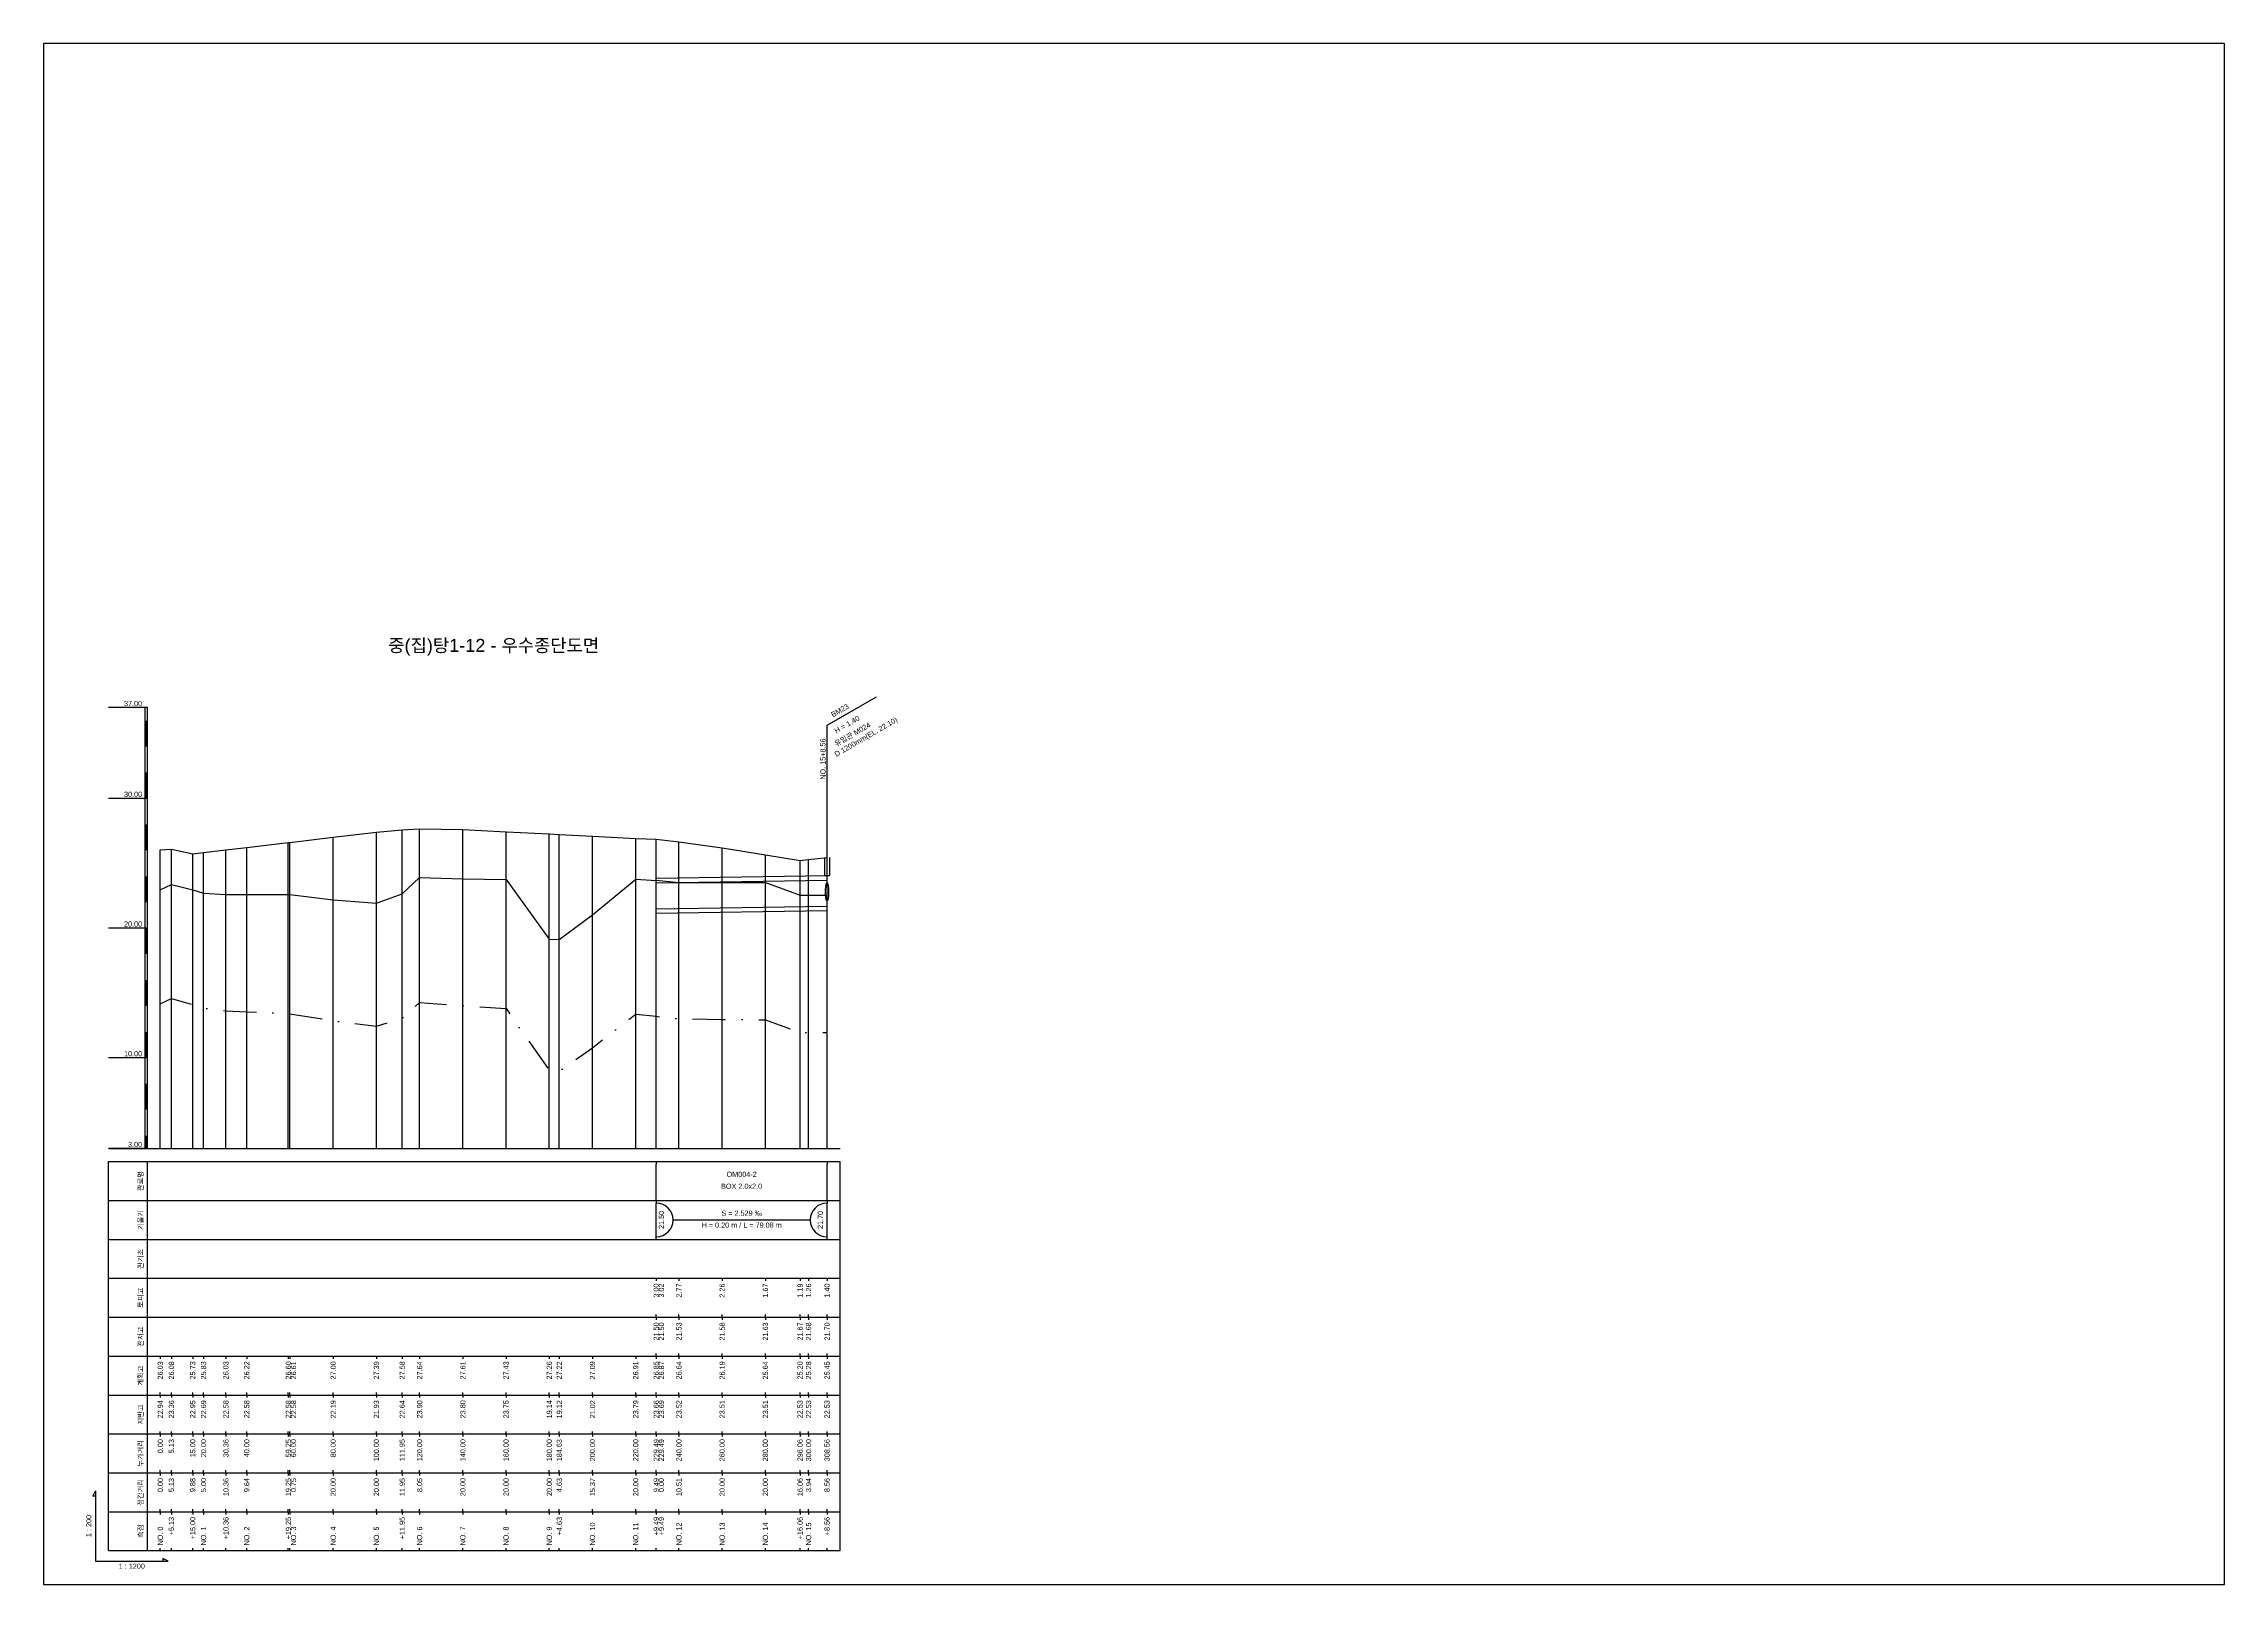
# Model space of a CAD drawing. Header units: millimetres. Extents: x -105495 to 3444, y -108190 to 2013.
# Drawn here: x 881 to 1722, y -67620 to -67026 of the extents above; entities that cross this region are included whole.
import ezdxf
from ezdxf.enums import TextEntityAlignment as Align

# ---------------------------------------------------------------- set-up
doc = ezdxf.new("R2010")
doc.units = ezdxf.units.MM
doc.linetypes.add('DASHDOT', pattern=[25.4, 12.7, -6.35, 0, -6.35])
for name, color, linetype in [('KZ_종단_계획선', 1, 'Continuous'), ('KZ_종단_관로', 4, 'Continuous'), ('KZ_종단_깃발', 7, 'Continuous'), ('KZ_종단_노선명', 7, 'Continuous'), ('KZ_종단_도각', 7, 'Continuous'), ('KZ_종단_맨홀', 4, 'Continuous'), ('KZ_종단_수직선', 7, 'Continuous'), ('KZ_종단_암선1', 56, 'DASHDOT'), ('KZ_종단_원형관', 4, 'Continuous'), ('KZ_종단_지반선', 3, 'Continuous'), ('KZ_종단_테이블문자', 7, 'Continuous'), ('KZ_종단_테이블선', 7, 'Continuous'), ('KZ_종단_폴대', 7, 'Continuous')]:
    doc.layers.add(name, color=color, linetype=linetype)
doc.styles.get("Standard").update_dxf_attribs({"font": 'arial.ttf'})

msp = doc.modelspace()

# ---------------------------------------------------------------- linework, layer by layer
at = {"layer": 'KZ_종단_계획선'}
msp.add_lwpolyline([(926, -67336.86), (930.27, -67336.59), (938.5, -67338.32), (942.67, -67337.84), (951.3, -67336.83), (959.33, -67335.88), (975.37, -67334.01), (976, -67333.93), (992.67, -67331.98), (1009.33, -67330.03), (1019.29, -67329.11), (1026, -67328.78), (1042.67, -67328.95), (1059.33, -67329.82), (1076, -67330.7), (1079.86, -67330.9), (1092.67, -67331.57), (1109.33, -67332.45), (1117.24, -67332.76), (1117.24, -67332.64), (1126, -67333.79), (1142.67, -67336.05), (1159.33, -67338.78), (1172.72, -67340.98), (1176, -67340.58), (1183.13, -67339.73)], dxfattribs=at)
at = {"layer": 'KZ_종단_관로'}
for points in [[(1117.24, -67347.75), (1183.14, -67346.75)], [(1117.24, -67349.5), (1183.14, -67348.5)], [(1117.24, -67359.5), (1183.14, -67358.5)], [(1117.24, -67361.25), (1183.14, -67360.25)]]:
    msp.add_lwpolyline(points, dxfattribs=at)
at = {"layer": 'KZ_종단_깃발'}
for p, q in [((1183.14, -67288.78), (1202.19, -67277.78)), ((1183.14, -67452), (1183.14, -67288.78))]:
    msp.add_line(p, q, dxfattribs=at)
at = {"layer": 'KZ_종단_도각'}
msp.add_lwpolyline([(881, -67620), (1722, -67620), (1722, -67026), (881, -67026)], close=True, dxfattribs=at)
at = {"layer": 'KZ_종단_맨홀'}
msp.add_lwpolyline([(1182.14, -67339.73), (1182.14, -67346.75), (1184.14, -67346.75), (1184.14, -67339.73)], dxfattribs=at)
at = {"layer": 'KZ_종단_수직선'}
for p, q in [((1009.33, -67452), (1009.33, -67330.03)), ((1019.29, -67452), (1019.29, -67329.11)), ((1026, -67452), (1026, -67328.78)), ((1042.67, -67452), (1042.67, -67328.95)), ((1059.33, -67452), (1059.33, -67329.82)), ((926, -67452), (926, -67336.86)), ((930.27, -67452), (930.27, -67336.59)), ((938.5, -67452), (938.5, -67338.32)), ((942.67, -67452), (942.67, -67337.84)), ((951.3, -67452), (951.3, -67336.83)), ((959.33, -67452), (959.33, -67335.88)), ((975.37, -67452), (975.37, -67334.01)), ((976, -67452), (976, -67333.93)), ((992.67, -67452), (992.67, -67331.98)), ((1076, -67452), (1076, -67330.7)), ((1079.86, -67452), (1079.86, -67330.9)), ((1092.67, -67452), (1092.67, -67331.57)), ((1109.33, -67452), (1109.33, -67332.45)), ((1117.24, -67452), (1117.24, -67332.64)), ((1117.24, -67452), (1117.24, -67332.76)), ((1126, -67452), (1126, -67333.79)), ((1142.67, -67452), (1142.67, -67336.05)), ((1159.33, -67452), (1159.33, -67338.78)), ((1172.72, -67452), (1172.72, -67340.98)), ((1176, -67452), (1176, -67340.58)), ((1183.13, -67452), (1183.13, -67339.73))]:
    msp.add_line(p, q, dxfattribs=at)
at = {"layer": 'KZ_종단_암선1', "flags": 128}
msp.add_lwpolyline([(926, -67396.19), (930.27, -67394.09), (938.5, -67396.45), (942.67, -67397.9), (951.3, -67398.85), (959.33, -67399.22), (975.37, -67399.96), (976, -67399.99), (992.67, -67402.72), (1009.33, -67404.8), (1019.29, -67401.71), (1026, -67395.7), (1042.67, -67396.98), (1059.33, -67397.99), (1076, -67421.83), (1079.86, -67422.13), (1092.67, -67413.17), (1109.33, -67400.13), (1117.24, -67400.99), (1117.24, -67401), (1126, -67401.94), (1142.67, -67402.17), (1159.33, -67402.4), (1172.72, -67407.25), (1176, -67407.23), (1183.13, -67407.2)], dxfattribs=at)
at = {"layer": 'KZ_종단_원형관'}
for p, q in [((1182.56, -67353.02), (1182.57, -67352.42)), ((1182.57, -67353.63), (1182.56, -67353.02)), ((1182.57, -67352.42), (1182.59, -67351.84)), ((1182.59, -67354.21), (1182.57, -67353.63)), ((1182.59, -67351.84), (1182.64, -67351.29)), ((1182.64, -67354.76), (1182.59, -67354.21)), ((1182.64, -67351.29), (1182.69, -67350.79)), ((1182.69, -67355.26), (1182.64, -67354.76)), ((1182.69, -67350.79), (1182.76, -67350.36)), ((1182.76, -67355.69), (1182.69, -67355.26)), ((1182.76, -67350.36), (1182.85, -67350.02)), ((1182.85, -67356.03), (1182.76, -67355.69)), ((1182.85, -67350.02), (1182.94, -67349.76)), ((1182.94, -67349.76), (1183.04, -67349.6)), ((1183.04, -67349.6), (1183.14, -67349.55)), ((1183.14, -67349.55), (1183.24, -67349.6)), ((1183.24, -67349.6), (1183.33, -67349.76)), ((1183.33, -67349.76), (1183.43, -67350.02)), ((1183.43, -67350.02), (1183.51, -67350.36)), ((1183.51, -67355.69), (1183.43, -67356.03)), ((1183.51, -67350.36), (1183.58, -67350.79)), ((1183.58, -67355.26), (1183.51, -67355.69)), ((1183.58, -67350.79), (1183.64, -67351.29)), ((1183.64, -67354.76), (1183.58, -67355.26)), ((1183.64, -67351.29), (1183.68, -67351.84)), ((1183.68, -67354.21), (1183.64, -67354.76)), ((1183.68, -67351.84), (1183.71, -67352.42)), ((1183.71, -67353.63), (1183.68, -67354.21)), ((1183.71, -67352.42), (1183.72, -67353.02)), ((1183.72, -67353.02), (1183.71, -67353.63)), ((1182.94, -67356.29), (1182.85, -67356.03)), ((1183.04, -67356.45), (1182.94, -67356.29)), ((1183.14, -67356.5), (1183.04, -67356.45)), ((1183.24, -67356.45), (1183.14, -67356.5)), ((1183.33, -67356.29), (1183.24, -67356.45)), ((1183.43, -67356.03), (1183.33, -67356.29))]:
    msp.add_line(p, q, dxfattribs=at)
at = {"layer": 'KZ_종단_지반선', "flags": 128}
msp.add_lwpolyline([(926, -67352.29), (930.27, -67350.18), (938.5, -67352.27), (942.67, -67353.53), (951.3, -67354.09), (959.33, -67354.09), (975.37, -67354.09), (976, -67354.09), (992.67, -67356.05), (1009.33, -67357.35), (1019.29, -67353.81), (1026, -67347.48), (1042.67, -67347.99), (1059.33, -67348.24), (1076, -67371.31), (1079.86, -67371.42), (1092.67, -67361.88), (1109.33, -67348.07), (1117.24, -67348.69), (1117.24, -67348.57), (1126, -67349.38), (1142.67, -67349.45), (1159.33, -67349.45), (1172.72, -67354.35), (1176, -67354.35), (1183.13, -67354.35)], dxfattribs=at)
at = {"layer": 'KZ_종단_테이블문자'}
for p, q in [((1117.24, -67457), (1117.24, -67458)), ((1117.24, -67471), (1117.24, -67458)), ((1183.13, -67457), (1183.13, -67458)), ((1183.13, -67471), (1183.13, -67458)), ((1117.24, -67472), (1117.24, -67471)), ((1117.24, -67472), (1117.24, -67473)), ((1117.24, -67486), (1117.24, -67473)), ((1183.13, -67472), (1183.13, -67471)), ((1183.13, -67472), (1183.13, -67473)), ((1183.13, -67486), (1183.13, -67473)), ((1123.66, -67479.5), (1176.72, -67479.5)), ((1117.24, -67487), (1117.24, -67486)), ((1183.13, -67487), (1183.13, -67486))]:
    msp.add_line(p, q, dxfattribs=at)
for centre, start, end in [((1117.24, -67479.5), 270, 90), ((1183.13, -67479.5), 90, 270)]:
    msp.add_arc(centre, 6.5, start, end, dxfattribs=at)
at = {"layer": 'KZ_종단_테이블선'}
for p, q in [((906, -67452), (1188.13, -67452)), ((906, -67472), (906, -67457)), ((906, -67457), (1188.13, -67457)), ((921, -67472), (921, -67457)), ((1188.13, -67472), (1188.13, -67457)), ((906, -67487), (906, -67472)), ((906, -67472), (1188.13, -67472)), ((921, -67487), (921, -67472)), ((1188.13, -67487), (1188.13, -67472)), ((906, -67502), (906, -67487)), ((906, -67487), (1188.13, -67487)), ((921, -67502), (921, -67487)), ((1188.13, -67502), (1188.13, -67487)), ((906, -67517), (906, -67502)), ((906, -67502), (1188.13, -67502)), ((921, -67517), (921, -67502)), ((1117.24, -67502), (1117.24, -67503)), ((1117.24, -67502), (1117.24, -67503)), ((1126, -67502), (1126, -67503)), ((1142.67, -67502), (1142.67, -67503)), ((1159.33, -67502), (1159.33, -67503)), ((1172.72, -67502), (1172.72, -67503)), ((1176, -67502), (1176, -67503)), ((1183.14, -67502), (1183.14, -67503)), ((1188.13, -67517), (1188.13, -67502)), ((906, -67532), (906, -67517)), ((906, -67517), (1188.13, -67517)), ((921, -67532), (921, -67517)), ((1117.24, -67517), (1117.24, -67516)), ((1117.24, -67517), (1117.24, -67516)), ((1117.24, -67517), (1117.24, -67518)), ((1117.24, -67517), (1117.24, -67518)), ((1126, -67517), (1126, -67516)), ((1126, -67517), (1126, -67518)), ((1142.67, -67517), (1142.67, -67516)), ((1142.67, -67517), (1142.67, -67518)), ((1159.33, -67517), (1159.33, -67516)), ((1159.33, -67517), (1159.33, -67518)), ((1172.72, -67517), (1172.72, -67516)), ((1172.72, -67517), (1172.72, -67518)), ((1176, -67517), (1176, -67516)), ((1176, -67517), (1176, -67518)), ((1183.14, -67517), (1183.14, -67516)), ((1183.14, -67517), (1183.14, -67518)), ((1188.13, -67532), (1188.13, -67517)), ((906, -67547), (906, -67532)), ((906, -67532), (1188.13, -67532)), ((921, -67547), (921, -67532)), ((926, -67532), (926, -67533)), ((930.27, -67532), (930.27, -67533)), ((938.5, -67532), (938.5, -67533)), ((942.67, -67532), (942.67, -67533)), ((951.3, -67532), (951.3, -67533)), ((959.33, -67532), (959.33, -67533)), ((975.37, -67532), (975.37, -67533)), ((976, -67532), (976, -67533)), ((992.67, -67532), (992.67, -67533)), ((1009.33, -67532), (1009.33, -67533)), ((1019.29, -67532), (1019.29, -67533)), ((1026, -67532), (1026, -67533)), ((1042.67, -67532), (1042.67, -67533)), ((1059.33, -67532), (1059.33, -67533)), ((1076, -67532), (1076, -67533)), ((1079.86, -67532), (1079.86, -67533)), ((1092.67, -67532), (1092.67, -67533)), ((1109.33, -67532), (1109.33, -67533)), ((1117.24, -67532), (1117.24, -67531)), ((1117.24, -67532), (1117.24, -67531)), ((1117.24, -67532), (1117.24, -67533)), ((1117.24, -67532), (1117.24, -67533)), ((1126, -67532), (1126, -67531)), ((1126, -67532), (1126, -67533)), ((1142.67, -67532), (1142.67, -67531)), ((1142.67, -67532), (1142.67, -67533)), ((1159.33, -67532), (1159.33, -67531)), ((1159.33, -67532), (1159.33, -67533)), ((1172.72, -67532), (1172.72, -67531)), ((1172.72, -67532), (1172.72, -67533)), ((1176, -67532), (1176, -67531)), ((1176, -67532), (1176, -67533)), ((1183.13, -67532), (1183.13, -67533)), ((1183.14, -67532), (1183.14, -67531)), ((1188.13, -67547), (1188.13, -67532)), ((906, -67562), (906, -67547)), ((906, -67547), (1188.13, -67547)), ((921, -67562), (921, -67547)), ((926, -67547), (926, -67546)), ((926, -67547), (926, -67548)), ((930.27, -67547), (930.27, -67546)), ((930.27, -67547), (930.27, -67548)), ((938.5, -67547), (938.5, -67546)), ((938.5, -67547), (938.5, -67548)), ((942.67, -67547), (942.67, -67546)), ((942.67, -67547), (942.67, -67548)), ((951.3, -67547), (951.3, -67546)), ((951.3, -67547), (951.3, -67548)), ((959.33, -67547), (959.33, -67546)), ((959.33, -67547), (959.33, -67548)), ((975.37, -67547), (975.37, -67546)), ((975.37, -67547), (975.37, -67548)), ((976, -67547), (976, -67546)), ((976, -67547), (976, -67548)), ((992.67, -67547), (992.67, -67546)), ((992.67, -67547), (992.67, -67548)), ((1009.33, -67547), (1009.33, -67546)), ((1009.33, -67547), (1009.33, -67548)), ((1019.29, -67547), (1019.29, -67546)), ((1019.29, -67547), (1019.29, -67548)), ((1026, -67547), (1026, -67546)), ((1026, -67547), (1026, -67548)), ((1042.67, -67547), (1042.67, -67546)), ((1042.67, -67547), (1042.67, -67548)), ((1059.33, -67547), (1059.33, -67546)), ((1059.33, -67547), (1059.33, -67548)), ((1076, -67547), (1076, -67546)), ((1076, -67547), (1076, -67548)), ((1079.86, -67547), (1079.86, -67546)), ((1079.86, -67547), (1079.86, -67548)), ((1092.67, -67547), (1092.67, -67546)), ((1092.67, -67547), (1092.67, -67548)), ((1109.33, -67547), (1109.33, -67546)), ((1109.33, -67547), (1109.33, -67548)), ((1117.24, -67547), (1117.24, -67546)), ((1117.24, -67547), (1117.24, -67546)), ((1117.24, -67547), (1117.24, -67548)), ((1117.24, -67547), (1117.24, -67548)), ((1126, -67547), (1126, -67546)), ((1126, -67547), (1126, -67548)), ((1142.67, -67547), (1142.67, -67546)), ((1142.67, -67547), (1142.67, -67548)), ((1159.33, -67547), (1159.33, -67546)), ((1159.33, -67547), (1159.33, -67548)), ((1172.72, -67547), (1172.72, -67546)), ((1172.72, -67547), (1172.72, -67548)), ((1176, -67547), (1176, -67546)), ((1176, -67547), (1176, -67548)), ((1183.13, -67547), (1183.13, -67546)), ((1183.13, -67547), (1183.13, -67548)), ((1188.13, -67562), (1188.13, -67547)), ((906, -67577), (906, -67562)), ((906, -67562), (1188.13, -67562)), ((921, -67577), (921, -67562)), ((926, -67562), (926, -67561)), ((926, -67562), (926, -67563)), ((930.27, -67562), (930.27, -67561)), ((930.27, -67562), (930.27, -67563)), ((938.5, -67562), (938.5, -67561)), ((938.5, -67562), (938.5, -67563)), ((942.67, -67562), (942.67, -67561)), ((942.67, -67562), (942.67, -67563)), ((951.3, -67562), (951.3, -67561)), ((951.3, -67562), (951.3, -67563)), ((959.33, -67562), (959.33, -67561)), ((959.33, -67562), (959.33, -67563)), ((975.37, -67562), (975.37, -67561)), ((975.37, -67562), (975.37, -67563)), ((976, -67562), (976, -67561)), ((976, -67562), (976, -67563)), ((992.67, -67562), (992.67, -67561)), ((992.67, -67562), (992.67, -67563)), ((1009.33, -67562), (1009.33, -67561)), ((1009.33, -67562), (1009.33, -67563)), ((1019.29, -67562), (1019.29, -67561)), ((1019.29, -67562), (1019.29, -67563)), ((1026, -67562), (1026, -67561)), ((1026, -67562), (1026, -67563)), ((1042.67, -67562), (1042.67, -67561)), ((1042.67, -67562), (1042.67, -67563)), ((1059.33, -67562), (1059.33, -67561)), ((1059.33, -67562), (1059.33, -67563)), ((1076, -67562), (1076, -67561)), ((1076, -67562), (1076, -67563)), ((1079.86, -67562), (1079.86, -67561)), ((1079.86, -67562), (1079.86, -67563)), ((1092.67, -67562), (1092.67, -67561)), ((1092.67, -67562), (1092.67, -67563)), ((1109.33, -67562), (1109.33, -67561)), ((1109.33, -67562), (1109.33, -67563)), ((1117.24, -67562), (1117.24, -67561)), ((1117.24, -67562), (1117.24, -67561)), ((1117.24, -67562), (1117.24, -67563)), ((1117.24, -67562), (1117.24, -67563)), ((1126, -67562), (1126, -67561)), ((1126, -67562), (1126, -67563)), ((1142.67, -67562), (1142.67, -67561)), ((1142.67, -67562), (1142.67, -67563)), ((1159.33, -67562), (1159.33, -67561)), ((1159.33, -67562), (1159.33, -67563)), ((1172.72, -67562), (1172.72, -67561)), ((1172.72, -67562), (1172.72, -67563)), ((1176, -67562), (1176, -67561)), ((1176, -67562), (1176, -67563)), ((1183.13, -67562), (1183.13, -67561)), ((1183.13, -67562), (1183.13, -67563)), ((1188.13, -67577), (1188.13, -67562)), ((906, -67592), (906, -67577)), ((906, -67577), (1188.13, -67577)), ((921, -67592), (921, -67577)), ((926, -67577), (926, -67576)), ((926, -67577), (926, -67578)), ((930.27, -67577), (930.27, -67576)), ((930.27, -67577), (930.27, -67578)), ((938.5, -67577), (938.5, -67576)), ((938.5, -67577), (938.5, -67578)), ((942.67, -67577), (942.67, -67576)), ((942.67, -67577), (942.67, -67578)), ((951.3, -67577), (951.3, -67576)), ((951.3, -67577), (951.3, -67578)), ((959.33, -67577), (959.33, -67576)), ((959.33, -67577), (959.33, -67578)), ((975.37, -67577), (975.37, -67576)), ((975.37, -67577), (975.37, -67578)), ((976, -67577), (976, -67576)), ((976, -67577), (976, -67578)), ((992.67, -67577), (992.67, -67576)), ((992.67, -67577), (992.67, -67578)), ((1009.33, -67577), (1009.33, -67576)), ((1009.33, -67577), (1009.33, -67578)), ((1019.29, -67577), (1019.29, -67576)), ((1019.29, -67577), (1019.29, -67578)), ((1026, -67577), (1026, -67576)), ((1026, -67577), (1026, -67578)), ((1042.67, -67577), (1042.67, -67576)), ((1042.67, -67577), (1042.67, -67578)), ((1059.33, -67577), (1059.33, -67576)), ((1059.33, -67577), (1059.33, -67578)), ((1076, -67577), (1076, -67576)), ((1076, -67577), (1076, -67578)), ((1079.86, -67577), (1079.86, -67576)), ((1079.86, -67577), (1079.86, -67578)), ((1092.67, -67577), (1092.67, -67576)), ((1092.67, -67577), (1092.67, -67578)), ((1109.33, -67577), (1109.33, -67576)), ((1109.33, -67577), (1109.33, -67578)), ((1117.24, -67577), (1117.24, -67576)), ((1117.24, -67577), (1117.24, -67576)), ((1117.24, -67577), (1117.24, -67578)), ((1117.24, -67577), (1117.24, -67578)), ((1126, -67577), (1126, -67576)), ((1126, -67577), (1126, -67578)), ((1142.67, -67577), (1142.67, -67576)), ((1142.67, -67577), (1142.67, -67578)), ((1159.33, -67577), (1159.33, -67576)), ((1159.33, -67577), (1159.33, -67578)), ((1172.72, -67577), (1172.72, -67576)), ((1172.72, -67577), (1172.72, -67578)), ((1176, -67577), (1176, -67576)), ((1176, -67577), (1176, -67578)), ((1183.13, -67577), (1183.13, -67576)), ((1183.13, -67577), (1183.13, -67578)), ((1188.13, -67592), (1188.13, -67577)), ((926, -67592), (926, -67591)), ((930.27, -67592), (930.27, -67591)), ((938.5, -67592), (938.5, -67591)), ((942.67, -67592), (942.67, -67591)), ((951.3, -67592), (951.3, -67591)), ((959.33, -67592), (959.33, -67591)), ((975.37, -67592), (975.37, -67591)), ((976, -67592), (976, -67591)), ((992.67, -67592), (992.67, -67591)), ((1009.33, -67592), (1009.33, -67591)), ((1019.29, -67592), (1019.29, -67591)), ((1026, -67592), (1026, -67591)), ((1042.67, -67592), (1042.67, -67591)), ((1059.33, -67592), (1059.33, -67591)), ((1076, -67592), (1076, -67591)), ((1079.86, -67592), (1079.86, -67591)), ((1092.67, -67592), (1092.67, -67591)), ((1109.33, -67592), (1109.33, -67591)), ((1117.24, -67592), (1117.24, -67591)), ((1117.24, -67592), (1117.24, -67591)), ((1126, -67592), (1126, -67591)), ((1142.67, -67592), (1142.67, -67591)), ((1159.33, -67592), (1159.33, -67591)), ((1172.72, -67592), (1172.72, -67591)), ((1176, -67592), (1176, -67591)), ((1183.13, -67592), (1183.13, -67591)), ((906, -67607), (906, -67592)), ((906, -67592), (1188.13, -67592)), ((921, -67607), (921, -67592)), ((926, -67592), (926, -67593)), ((930.27, -67592), (930.27, -67593)), ((938.5, -67592), (938.5, -67593)), ((942.67, -67592), (942.67, -67593)), ((951.3, -67592), (951.3, -67593)), ((959.33, -67592), (959.33, -67593)), ((975.37, -67592), (975.37, -67593)), ((976, -67592), (976, -67593)), ((992.67, -67592), (992.67, -67593)), ((1009.33, -67592), (1009.33, -67593)), ((1019.29, -67592), (1019.29, -67593)), ((1026, -67592), (1026, -67593)), ((1042.67, -67592), (1042.67, -67593)), ((1059.33, -67592), (1059.33, -67593)), ((1076, -67592), (1076, -67593)), ((1079.86, -67592), (1079.86, -67593)), ((1092.67, -67592), (1092.67, -67593)), ((1109.33, -67592), (1109.33, -67593)), ((1117.24, -67592), (1117.24, -67593)), ((1117.24, -67592), (1117.24, -67593)), ((1126, -67592), (1126, -67593)), ((1142.67, -67592), (1142.67, -67593)), ((1159.33, -67592), (1159.33, -67593)), ((1172.72, -67592), (1172.72, -67593)), ((1176, -67592), (1176, -67593)), ((1183.13, -67592), (1183.13, -67593)), ((1188.13, -67607), (1188.13, -67592)), ((906, -67607), (1188.13, -67607)), ((926, -67607), (926, -67606)), ((930.27, -67607), (930.27, -67606)), ((938.5, -67607), (938.5, -67606)), ((942.67, -67607), (942.67, -67606)), ((951.3, -67607), (951.3, -67606)), ((959.33, -67607), (959.33, -67606)), ((975.37, -67607), (975.37, -67606)), ((976, -67607), (976, -67606)), ((992.67, -67607), (992.67, -67606)), ((1009.33, -67607), (1009.33, -67606)), ((1019.29, -67607), (1019.29, -67606)), ((1026, -67607), (1026, -67606)), ((1042.67, -67607), (1042.67, -67606)), ((1059.33, -67607), (1059.33, -67606)), ((1076, -67607), (1076, -67606)), ((1079.86, -67607), (1079.86, -67606)), ((1092.67, -67607), (1092.67, -67606)), ((1109.33, -67607), (1109.33, -67606)), ((1117.24, -67607), (1117.24, -67606)), ((1117.24, -67607), (1117.24, -67606)), ((1126, -67607), (1126, -67606)), ((1142.67, -67607), (1142.67, -67606)), ((1159.33, -67607), (1159.33, -67606)), ((1172.72, -67607), (1172.72, -67606)), ((1176, -67607), (1176, -67606)), ((1183.13, -67607), (1183.13, -67606))]:
    msp.add_line(p, q, dxfattribs=at)
msp.add_lwpolyline([(901, -67586), (900, -67586), (901, -67584), (901, -67611), (929, -67611), (927, -67610), (927, -67611)], dxfattribs=at)
at = {"layer": 'KZ_종단_폴대'}
for p, q in [((921, -67282), (906, -67282)), ((921, -67317), (906, -67317)), ((921, -67367), (906, -67367)), ((921, -67417), (906, -67417)), ((921, -67452), (906, -67452))]:
    msp.add_line(p, q, dxfattribs=at)
msp.add_lwpolyline([(921, -67452), (921, -67282), (920, -67282), (920, -67452), (921, -67452)], dxfattribs=at)
at = {"layer": 'KZ_종단_폴대', "const_width": 1}
for points in [[(920.5, -67297), (920.5, -67287)], [(920.5, -67317), (920.5, -67307)], [(920.5, -67337), (920.5, -67327)], [(920.5, -67357), (920.5, -67347)], [(920.5, -67377), (920.5, -67367)], [(920.5, -67397), (920.5, -67387)], [(920.5, -67417), (920.5, -67407)], [(920.5, -67437), (920.5, -67427)], [(920.5, -67452), (920.5, -67447)]]:
    msp.add_lwpolyline(points, dxfattribs=at)

# ---------------------------------------------------------------- texts
at = {"layer": 'KZ_종단_깃발'}
for s, rotation, p in [('BM23', 30, (1185.73, -67286.28)), ('NO. 15+8.56', 90, (1183.14, -67309.78))]:
    msp.add_text(s, height=2, rotation=rotation, dxfattribs=at).set_placement(p, align=Align.BOTTOM_LEFT)
for s, p in [('H = 1.40', (1185.73, -67290.28)), ('D 1200mm(EL. 22.10)', (1185.73, -67299.28)), ('유입관 M024', (1185.73, -67295.28))]:
    msp.add_text(s, height=2, rotation=30, dxfattribs=at).set_placement(p, align=Align.TOP_LEFT)
at = {"layer": 'KZ_종단_노선명'}
msp.add_text('중(집)탕1-12 - 우수종단도면', height=5, dxfattribs=at).set_placement((1054.57, -67262), align=Align.BOTTOM_CENTER)
at = {"layer": 'KZ_종단_테이블문자'}
for s, p in [('OM004-2', (1150.19, -67463.5)), ('S = 2.529 ‰', (1150.19, -67478.5))]:
    msp.add_text(s, height=2, dxfattribs=at).set_placement(p, align=Align.BOTTOM_CENTER)
for s, p in [('BOX 2.0x2.0', (1150.19, -67465.5)), ('H = 0.20 m / L = 79.08 m', (1150.19, -67480.5))]:
    msp.add_text(s, height=2, dxfattribs=at).set_placement(p, align=Align.TOP_CENTER)
msp.add_text('21.50', height=2, rotation=90, dxfattribs=at).set_placement((1118.24, -67479.5), align=Align.TOP_CENTER)
msp.add_text('21.70', height=2, rotation=90, dxfattribs=at).set_placement((1182.13, -67479.5), align=Align.BOTTOM_CENTER)
for s, p in [('3.00', (1117.24, -67504)), ('3.02', (1119.24, -67504)), ('2.77', (1126, -67504)), ('2.26', (1142.67, -67504)), ('1.67', (1159.33, -67504)), ('1.19', (1172.72, -67504)), ('1.26', (1176, -67504)), ('1.40', (1183.14, -67504)), ('21.50', (1117.24, -67519)), ('21.50', (1119.24, -67519)), ('21.53', (1126, -67519)), ('21.58', (1142.67, -67519)), ('21.63', (1159.33, -67519)), ('21.67', (1172.72, -67519)), ('21.68', (1176, -67519)), ('21.70', (1183.14, -67519)), ('26.03', (926, -67534)), ('26.08', (930.27, -67534)), ('25.73', (938.5, -67534)), ('25.83', (942.67, -67534)), ('26.03', (951.3, -67534)), ('26.22', (959.33, -67534)), ('26.60', (975.37, -67534)), ('26.61', (977.37, -67534)), ('27.00', (992.67, -67534)), ('27.39', (1009.33, -67534)), ('27.58', (1019.29, -67534)), ('27.64', (1026, -67534)), ('27.61', (1042.67, -67534)), ('27.43', (1059.33, -67534)), ('27.26', (1076, -67534)), ('27.22', (1079.86, -67534)), ('27.09', (1092.67, -67534)), ('26.91', (1109.33, -67534)), ('26.85', (1117.24, -67534)), ('26.87', (1119.24, -67534)), ('26.64', (1126, -67534)), ('26.19', (1142.67, -67534)), ('25.64', (1159.33, -67534)), ('25.20', (1172.72, -67534)), ('25.28', (1176, -67534)), ('25.45', (1183.13, -67534)), ('22.94', (926, -67549)), ('22.95', (938.5, -67549)), ('22.64', (1019.29, -67549)), ('23.90', (1026, -67549)), ('23.80', (1042.67, -67549)), ('23.75', (1059.33, -67549)), ('19.14', (1076, -67549)), ('23.36', (930.27, -67549)), ('22.69', (942.67, -67549)), ('22.58', (951.3, -67549)), ('22.58', (959.33, -67549)), ('22.58', (975.37, -67549)), ('22.58', (977.37, -67549)), ('22.19', (992.67, -67549)), ('21.93', (1009.33, -67549)), ('19.12', (1079.86, -67549)), ('21.02', (1092.67, -67549)), ('23.79', (1109.33, -67549)), ('23.66', (1117.24, -67549)), ('23.69', (1119.24, -67549)), ('23.52', (1126, -67549)), ('23.51', (1142.67, -67549)), ('23.51', (1159.33, -67549)), ('22.53', (1172.72, -67549)), ('22.53', (1176, -67549)), ('22.53', (1183.13, -67549)), ('0.00', (926, -67564)), ('5.13', (930.27, -67564)), ('15.00', (938.5, -67564)), ('20.00', (942.67, -67564)), ('30.36', (951.3, -67564)), ('40.00', (959.33, -67564)), ('59.25', (975.37, -67564)), ('60.00', (977.37, -67564)), ('80.00', (992.67, -67564)), ('100.00', (1009.33, -67564)), ('111.95', (1019.29, -67564)), ('120.00', (1026, -67564)), ('140.00', (1042.67, -67564)), ('160.00', (1059.33, -67564)), ('180.00', (1076, -67564)), ('184.63', (1079.86, -67564)), ('200.00', (1092.67, -67564)), ('220.00', (1109.33, -67564)), ('229.49', (1117.24, -67564)), ('229.49', (1119.24, -67564)), ('240.00', (1126, -67564)), ('260.00', (1142.67, -67564)), ('280.00', (1159.33, -67564)), ('296.06', (1172.72, -67564)), ('300.00', (1176, -67564)), ('308.56', (1183.13, -67564)), ('0.00', (926, -67579)), ('5.13', (930.27, -67579)), ('9.88', (938.5, -67579)), ('5.00', (942.67, -67579)), ('10.36', (951.3, -67579)), ('9.64', (959.33, -67579)), ('19.25', (975.37, -67579)), ('0.75', (977.37, -67579)), ('20.00', (992.67, -67579)), ('20.00', (1009.33, -67579)), ('11.95', (1019.29, -67579)), ('8.05', (1026, -67579)), ('20.00', (1042.67, -67579)), ('20.00', (1059.33, -67579)), ('20.00', (1076, -67579)), ('4.63', (1079.86, -67579)), ('15.37', (1092.67, -67579)), ('20.00', (1109.33, -67579)), ('9.49', (1117.24, -67579)), ('0.00', (1119.24, -67579)), ('10.51', (1126, -67579)), ('20.00', (1142.67, -67579)), ('20.00', (1159.33, -67579)), ('16.06', (1172.72, -67579)), ('3.94', (1176, -67579)), ('8.56', (1183.13, -67579)), ('+5.13', (930.27, -67594)), ('+15.00', (938.5, -67594)), ('+10.36', (951.3, -67594)), ('+19.25', (975.37, -67594)), ('+11.95', (1019.29, -67594)), ('+4.63', (1079.86, -67594)), ('+9.49', (1117.24, -67594)), ('+9.49', (1119.24, -67594)), ('+16.06', (1172.72, -67594)), ('+8.56', (1183.13, -67594))]:
    msp.add_text(s, height=2, rotation=90, dxfattribs=at).set_placement(p, align=Align.MIDDLE_RIGHT)
for s, p in [('NO. 0', (926, -67605)), ('NO. 1', (942.67, -67605)), ('NO. 2', (959.33, -67605)), ('NO. 3', (977.37, -67605)), ('NO. 4', (992.67, -67605)), ('NO. 5', (1009.33, -67605)), ('NO. 6', (1026, -67605)), ('NO. 7', (1042.67, -67605)), ('NO. 8', (1059.33, -67605)), ('NO. 9', (1076, -67605)), ('NO. 10', (1092.67, -67605)), ('NO. 11', (1109.33, -67605)), ('NO. 12', (1126, -67605)), ('NO. 13', (1142.67, -67605)), ('NO. 14', (1159.33, -67605)), ('NO. 15', (1176, -67605))]:
    msp.add_text(s, height=2, rotation=90, dxfattribs=at).set_placement(p, align=Align.MIDDLE_LEFT)
at = {"layer": 'KZ_종단_테이블선'}
for s, p in [('관로명', (920, -67464.5)), ('기울기', (920, -67479.5)), ('관기초', (920, -67494.5)), ('토피고', (920, -67509.5)), ('관저고', (920, -67524.5)), ('계획고', (920, -67539.5)), ('지반고', (920, -67554.5)), ('누가거리', (920, -67569.5)), ('점간거리', (920, -67584.5)), ('1 : 200', (900, -67597.5)), ('측점', (920, -67599.5))]:
    msp.add_text(s, height=2, rotation=90, dxfattribs=at).set_placement(p, align=Align.BOTTOM_CENTER)
msp.add_text('1 : 1200', height=2, dxfattribs=at).set_placement((915, -67612), align=Align.TOP_CENTER)
at = {"layer": 'KZ_종단_폴대'}
for s, p in [('37.00', (919, -67282)), ('30.00', (919, -67317)), ('20.00', (919, -67367)), ('10.00', (919, -67417)), ('3.00', (919, -67452))]:
    msp.add_text(s, height=2, dxfattribs=at).set_placement(p, align=Align.BOTTOM_RIGHT)

doc.saveas('drawing.dxf')
